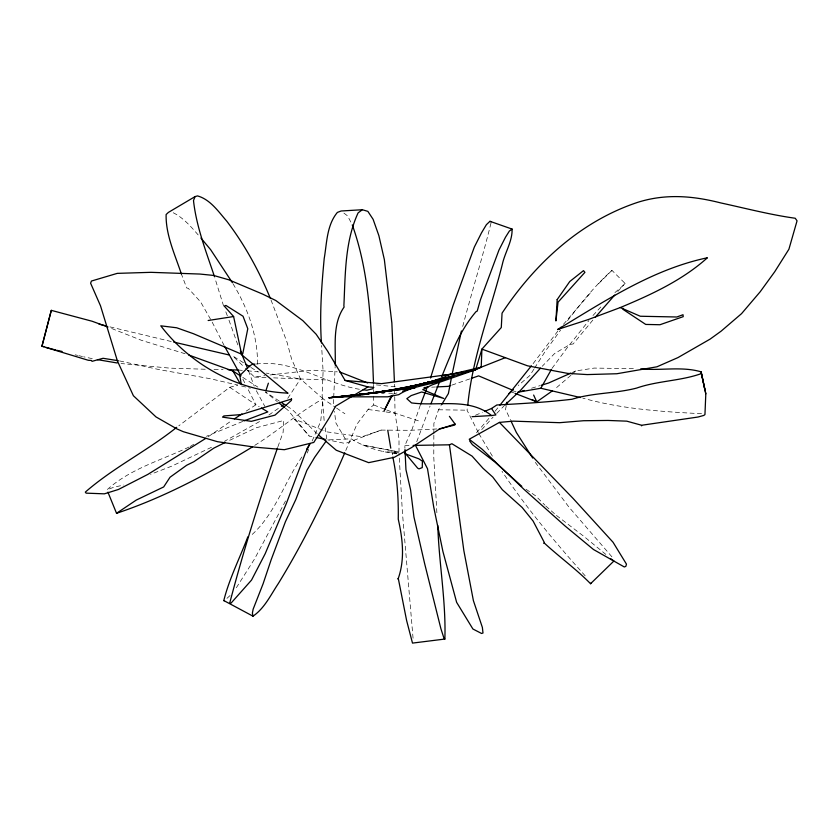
<?xml version="1.0" encoding="UTF-8"?>
<svg xmlns="http://www.w3.org/2000/svg" width="839" height="839" viewBox="0 0 839 839"><rect width="100%" height="100%" fill="white"/><g stroke="black" fill="none" stroke-linecap="round" stroke-linejoin="round"><path stroke-width="0.63" stroke-dasharray="4.2 3.15" d="M433.847 435.126L433.773 457.15L436.888 512.923M433.847 433.836L433.878 423.475L438.545 409.768L441.167 405.457M333.586 403.727L333.681 398.651M333.702 397.382L335.17 366.433M490.983 223.132C482.31 258.318 471.403 293.346 462.163 328.542M478.314 432.505L467.029 410.187L467.585 406.412M506.253 405.824L505.539 409.422L510.416 419.804M277.919 446.768L283.121 432.295L283.739 420.465L255.937 427.859L227.642 441.262M416.752 441.723L430.061 406.076M307.231 453.018L308.7 449.41M345.783 450.501L356.932 424.219L368.069 409.484L373.712 404.964L373.607 394.697M312.139 441.031L320.697 421.451L323.015 398.798L300.498 378.966L291.647 359.228L286.969 342.008L270.808 299.471M420.276 405.216L412.19 428.981L404.818 445.75L404.933 448.267M285.533 500.998L254.647 558.805L235.266 589.429M552.01 368.373L566.409 348.793L588.894 320.54M301.904 456.982C283.907 482.865 274.846 515.125 250.295 536.111M533.908 369.16L529.86 375.526L518.292 385.51M534.579 368.101L545.371 351.132L560.525 330.178M287.735 398.347L300.498 378.966L325.826 379.899M567.521 320.708C581.091 302.973 595.312 285.333 611.935 270.368L625.307 283.655L613.561 293.765M557.872 331.038L532.23 364.797M495.146 411.183L498.324 407.209M592.984 315.506L602.57 305.071M563.43 324.347L591.086 292.15M617.787 291.479L625.149 283.278M476.51 432.746L490.06 417.067M592.837 320.099L573.163 343.959L570.111 344.399L554.631 353.492L542.214 366.286M611.935 270.368L598.448 283.823M481.733 429.61L493.101 417.067M230.064 595.533L225.062 600.074M496.709 413.396L503.914 406.066M570.971 375.264L554.485 389.39M571.925 374.404L575.711 370.953L594.19 368.08L635.91 368.678M119.61 360.927L159.609 369.695L210.117 378.683L237.731 385.091L229.739 387.324L178.791 425.824M259.503 421.587L224.38 441.387M268.879 415.022L280.352 406.999M207.999 436.867L232.162 420.308M254.731 445.362C278.223 430.858 298.883 412.211 323.015 398.798L335.506 407.355M246.215 411.12L255.937 404.765L259.178 406.705M190.128 446.558L195.56 443.139M211.48 447.292L171.733 466.148L150.569 474.35M188.985 447.061C161.266 460.233 130.129 468.812 106.983 489.829L113.831 487.228L123.627 485.026M572.167 372.537L575.711 370.953M242.744 421.44L206.415 436.301M475.451 415.253L482.341 412.358M436.731 428.96L410.124 430.313L381.168 430.092L345.228 443.485L327.818 439.888M381.168 430.092L362.018 436.752L327.42 431.959L323.875 430.585M451.864 385.101L470.113 378.798M392.946 394.225L396.983 392.893M531.59 388.216L540.054 385.625M245.428 368.258L254.49 377.068L264.862 375.673M270.053 374.981L312.58 370.156L337.247 371.845M381.63 393.512L384.199 393.271M256.304 364.032C292.895 359.102 324.662 383.748 359.438 389.275M396.637 453.794C380.675 451.854 364.86 447.386 351.142 438.807L326.927 439.993L325.175 427.817M431.666 387.178L435.483 386.989M404.818 445.75L410.722 445.509M205.209 369.244L169.845 368.143L121.036 363.528M214.06 369.328L223.048 369.559M438.545 409.768L467.029 410.187M398.494 452.567L382.941 451.571M254.49 377.068L267.263 377.592M273.661 377.854L300.498 378.966L266.341 373.114M388.74 393.176L392.505 393.344M513.646 391.205L516.006 391.32M701.53 413.7C661.635 411.739 621.489 408.929 582.832 398.137M238.538 370.062L242.324 370.366M247.379 370.775L260.006 372.034M376.449 384.902L397.109 386.957M368.069 409.484L384.776 411.781M386.066 411.959L395.064 413.187L418.588 420.895M391.761 450.648L398.619 451.938L362.542 444.985L391.761 450.648L392.621 455.797M92.269 358.631L83.669 356.816M397.015 453.322L392.159 452.357L395.966 453.27M322.69 430.124L294.363 419.143L309.172 436.039L315.38 437.318M171.219 341.515L108.944 326.633M75.206 354.813L77.618 355.39M78.835 355.673L82.463 356.523M241.527 385.982L250.347 388.216M185.115 353.743L141.634 340.382L109.143 327.504M373.712 404.964L385.573 409.537M386.758 409.988L395.064 413.187L399.007 438.891L399.007 451.749M510.143 391.446L513.772 392.862M173.222 212.749C183.772 217.941 191.596 227.39 199.221 236.116M243.499 362.752L232.749 355.946L244.516 367.388M251.029 367.513L257.479 371.593M242.723 377.351L257.888 387.136M279.45 401.178L265.47 392.033L277.31 401.619M286.98 406.107L292.35 409.621L317.782 434.319M229.739 387.324L255.937 404.765L247.641 388.52M336.554 408.058L344.881 413.763M526.053 489.273L535.628 495.849L544.857 505.088M556.404 515.408L584.08 536.541L606.104 554.621M343.906 213.116L347.65 215.948L351.132 222.66M285.197 408.006L288.155 410.397L309.172 436.039M545.769 506.011L555.439 514.559M585.192 575.837C555.418 542.665 526.693 508.455 502.005 471.287M611.904 556.802L568.999 507.176L535.303 462.383M478.88 433.616L493.846 458.587M345.311 439.007L335.831 422.825L334.488 411.372M233.011 283.781C247.746 308.207 258.171 336.47 257.468 365.29M210.589 319.292L200.584 301.883L188.282 288.333L186.719 287.987L181.434 274.164M256.315 390.691L264.788 406.307M224.16 345.532L211.837 321.463M242.901 379.228L244.684 382.71M237.825 344.913L228.512 318.872M223.583 305.983L214.815 277.803M225.827 311.846L228.072 317.708M248.48 370.712L254.217 386.097M324.137 420.517L322.134 395.054L323.099 371.383L321.589 345.5M413.061 638.227L402.395 512.356L399.007 453.039M394.477 384.262L394.54 386.852M394.592 389.359L395.064 413.187M373.512 384.43L373.554 388.279M373.565 389.558L373.596 393.407"/><path stroke-width="1.26" d="M224.17 600.776L223.803 600.556C229.204 578.795 239.839 557.977 247.82 536.876M475.64 369.747L481.208 367.188L481.911 349.108L501.282 327.546L502.058 313.157C534.883 263.624 580.798 221.045 638.08 202.22C665.904 193.526 692.941 195.833 720.806 202.933C745.567 208.303 770.118 214.753 795.246 218.255L797.05 220.835L788.912 249.225L774.722 271.752L760.218 291.731L741.561 313.639L721.11 331.164L710.109 339.113L677.964 357.592L656.937 366.8L616.843 373.743L587.248 374.582L567.72 373.397L527.521 365.814L481.911 349.108L475.64 369.747L431.959 384.933L422.72 389.59L443.779 398.462L421.692 391.991L411.173 395.589L406.831 398.661L411.519 402.909C438.262 406.569 468.728 397.193 491.57 415.557L495.88 414.938L491.528 408.499L484.638 411.393M640.723 368.845C660.713 370.89 681.646 366.108 701.121 371.834L705.809 393.795L704.949 414.592L703.722 415.452L698.038 417.025L641.908 425.226L641.625 425.845L641.101 425.1L626.754 421.157L608.065 420.454L583.556 420.727L559.623 422.688L513.216 421.147L499.436 422.405L469.221 439.248L482.215 449.326L523.746 489.127L564.941 525.864L593.467 549.493L624.321 566.975L625.863 566.335L626.46 564.144L613.036 542.235L572.953 498.282L499.436 422.405M335.243 365.133C335.757 345.72 332.338 323.791 344.116 307.043L343.875 305.91C345.364 274.804 344.787 241.663 358.106 212.875L362.322 209.729L367.86 211.365L373.103 219.304L378.871 235.633L384.356 259.608L391.855 323.025L394.414 381.682M623.073 308.238L622.999 309.371L645.726 324.431L659.947 324.735L683.219 316.66L683.009 314.719L676.842 316.995L640.283 316.24L620.252 307.567L588.202 319.586L557.599 329.507C604.95 301.033 652.511 269.309 707.424 257.762C682.201 280.394 651.221 294.646 620.252 307.567M467.774 405.153C472.493 356.722 490.427 311.217 502.32 264.4C504.858 252.591 512.493 241.296 512.084 229.078L489.945 221.307L486.389 224.684L481.492 232.875L474.339 247.065L453.07 305.459L430.533 378.011M451.581 377.047L448.372 393.596L441.817 404.377M452.074 374.498L461.429 330.975M506.494 404.629L506.976 402.227M107.99 327.032L92.101 321.243L51.305 310.357L41.95 346.245L88.273 360.277L91.42 360.476L92.059 361.336L103.05 358.295L118.341 360.728M392.83 457.087C397.099 477.506 398.619 498.303 398.252 519.142C402.636 538.659 405.017 558.826 398.378 578.155L397.676 578.837L398.368 578.868L406.621 620.524L412.494 643.094L444.869 639.056C446.096 601.427 438.975 563.284 437.769 525.466M449.41 416.354L455.063 424.052L454.769 425.058L439.269 428.823M265.837 390.922L268.386 383.182M51.305 310.357L41.95 346.245L43.901 346.664M277.489 447.974C259.66 498.974 243.488 550.667 229.76 602.916L231.019 603.157L251.522 580.095L265.187 553.709L286.456 503.211L305.585 452.525L309.885 443.873L306.55 449.347M427.429 386.496L420.738 404.167M430.984 403.706L439.321 382.49M270.294 298.264C259.115 270.903 244.684 244.684 226.75 221.171C218.434 211.596 210.316 199.514 197.543 195.907L195.12 196.567L193.494 200.542C196.368 226.834 206.174 251.69 214.469 276.597M441.723 376.69C451.015 353.953 459.782 330.556 476.017 311.668L477.213 311.101L480.432 299.785L498.985 250.001L505.529 237.164L509.357 231.071L512.084 229.078M344.777 452.798C325.459 497.705 303.959 541.763 278.38 583.451C270.787 594.841 264.579 608.275 253 616.183L223.803 600.556M391.404 395.641L384.231 410.596L392.348 395.368M517.663 392.264L540.84 388.247L551.391 369.475M326.203 441.01L314.677 457.286L306.864 470.375L295.884 499.352L285.407 521.764L271.207 559.634L263.089 583.808L253.126 609.229L252.392 613.099L253 616.183M413.092 445.415L449.442 444.806L451.896 443.726L472.084 456.122L483.002 468.309L492.766 477.066L502.32 489.703L522.12 507.448L533.101 521.05L544.312 542.466L543.714 543.305L544.417 543.158C559.403 557.033 576.194 569.062 590.562 583.724L591.096 583.042M531.423 365.794L499.918 405.216M559.456 329.119L561.05 327.21M614.704 295.055L595.344 317.205M540.473 368.153L520.421 390.46L504.816 405.153M590.562 583.724L613.917 561.018L610.582 558.617M508.654 393.827L513.468 389.674M176.725 427.313C147.496 450.7 113.548 467.491 85.326 492.105L86.092 493.143L104.382 493.835L118.456 489.473L147.853 474.392L205.901 438.304M552.398 390.859L536.761 401.86L514.978 393.334M281.39 406.265L283.477 404.807M252.602 446.809C209.519 473.144 164.559 497.296 116.537 513.3L107.937 492.178M491.528 408.499L496.814 404.985C521.91 403.653 547.028 402.206 571.999 399.259C592.953 392.683 615.344 393.627 636.591 388.09C657.524 380.78 680.607 381.032 701.394 373.586L705.809 393.795M234.322 418.892L241.894 413.952M367.891 386.915L335.579 406.202L329.308 417.749L313.786 442.436L284.369 449.704L254.92 447.166L217.458 441.692L183.301 431.697L176.924 428.918L155.981 416.91L133.391 395.735L117.45 361.053L100.512 305.826L90.612 283.225L91.42 281.044L117.25 273.367L150.947 272.329L199.892 274.049L213.526 275.423L228.785 279.796L262.659 294.101L275.842 300.54L302.785 320.603L316.156 334.247L327.64 351.184L345.112 380.424L367.891 386.915L373.848 387.356L372.61 388.793L366.842 390.25L363.14 389.768M195.12 196.567L168.398 212.403L166.122 214.543C165.64 234.972 175.12 254.962 181.434 274.164M225.355 442.394L213.882 448.099L193.819 461.744L186.688 465.246L170.034 477.234L163.678 486.945L136.233 500.096L116.537 513.3M570.981 373.061L548.507 383.045L541.26 385.258M243.939 420.926L267.819 411.886L261.338 408.006M425.006 383.171L463.065 373.271L478.461 368.279L505.539 357.582M450.648 385.521L448.215 386.36L436.752 386.926M471.329 378.379L478.629 375.862L512.566 390.166M427.68 382.804L445.299 376.69L447.313 375.232L481.208 367.188M455.063 424.052L438.965 429.369L411.435 447.638L394.34 457.297L368.678 462.646L336.261 450.239L318.757 435.158M405.929 390.135L412.379 388.1M521.931 391.173L524.344 390.439M424.985 383.895L428.561 382.815M431.068 382.039L445.457 377.697M402.605 391.163L404.859 390.471M454.035 375.862L408.918 387.356M412.736 386.412L431.246 381.577L415.955 385.332M453.532 375.987L423.317 383.528L449.19 377.298C433.218 385.447 413.69 384.755 398.798 394.655L387.639 396.826L336.282 396.826L328.919 397.812L355.851 394.97M431.246 381.577L407.355 387.083M386.831 391.425L438.65 381.221L386.947 391.414M407.439 387.073L441.576 380.046L407.251 386.968M405.677 387.272L389.988 390.471L417.853 385.164L379.941 391.918L402.112 388.467L360.854 394.666M457.465 373.324L381.462 383.664L345.112 380.424M466.348 371.656L475.241 369.989L466.316 371.53M442.09 375.725L463.768 371.971M208.145 320.508L233.609 316.534L241.223 352.39L242.744 353.848L247.788 328.731L243.037 316.24L225.932 305.448L224.254 306.067L233.609 316.534M360.812 394.666L415.263 387.639L358.4 394.812M353.198 395.515L355.705 395.159M358.211 394.802L380.245 391.803M353.261 395.526L355.83 395.169M351.205 395.557L398.871 389.233L379.815 391.729M348.573 395.84L331.321 397.581L384.356 391.855L350.597 395.526M351.027 395.536L360.833 394.32M348.709 395.861L341.221 396.753L348.395 396.102M359.941 394.508L385.699 391.456L350.702 395.536M328.919 397.812L353.943 394.896M348.038 395.83L336.533 397.183L348.122 395.84M332.831 397.518L366.171 393.753L358.442 394.697M353.292 395.179L366.171 393.753M353.24 395.62L355.788 395.379M362.07 394.791L364.283 394.613M254.993 364.105L252.382 364.273L249.382 366.087L239.828 375.589L241.15 383.675M362.322 209.729L341.095 210.998L337.362 212.424C326.728 225.24 326.906 242.838 324.221 258.454C321.536 286.498 319.523 314.814 321.442 342.952M472 416.689L491.57 415.557M424.02 387.545L427.838 387.366M228.208 369.726L238.538 370.062M117.166 362.972L97.408 359.627M316.628 437.58L325.333 439.374M173.683 342.071L229.162 354.991M57.125 350.356L62.096 351.468M540.84 388.247L580.357 397.529M55.961 350.083L45.799 347.388M99.012 324.116L106.417 325.983M188.733 355.023L232.98 371.048L240.562 375.945M404.492 453.542L418.787 458.797L422.416 461.156L422.258 467.606L418.986 468.875L417.675 468.183L404.828 452.787M339.837 372.023L367.66 382.962M532.146 399.626L536.761 401.86L533.635 395.054M489.945 221.307L491.056 221.874M245.649 364.116L249.949 366.832M281.6 402.584L285.9 405.405M521.795 486.358L494.8 461.901L472.451 444.712L469.588 440.884M279.282 403.213L284.211 407.209M444.869 639.056L443.978 638.248L440.905 628.726L424.618 563.535L413.942 516.95L410.586 489.882L405.94 469.62L404.996 449.515M200.941 238.077L210.631 249.655L232.372 282.67M532.713 458.063L516.373 432.505L510.951 420.968M240.971 375.851L224.758 346.643M232.98 371.048L240.3 383.853M352.286 224.904C370.324 275.244 371.383 330.188 373.502 383.14M415.452 445.32L427.491 468.686L433.711 506.966L442.898 551.422L456.636 602.35L472.913 629.019L481.586 633.476L482.991 632.994L482.373 627.415L473.395 600.63L463.841 550.594L449.442 444.806M240.353 350.744L247.599 368.342M701.121 371.834L704.886 389.831M387.754 430.26L390.775 448.173M557.159 299.607L555.921 320.959L558.04 302.187L584.919 272.339L583.504 270.63L569.754 281.526L557.159 299.607M291.573 399.028L291.374 400.444L275.035 415.106L251.322 421.346L222.513 417.119L223.887 415.945L241.181 414.581L291.573 399.028M287.819 393.124C238.307 391.037 190.652 365.101 160.794 325.826L176.672 327.776L193.39 333.691L240.426 353.68L287.819 393.124"/></g></svg>
